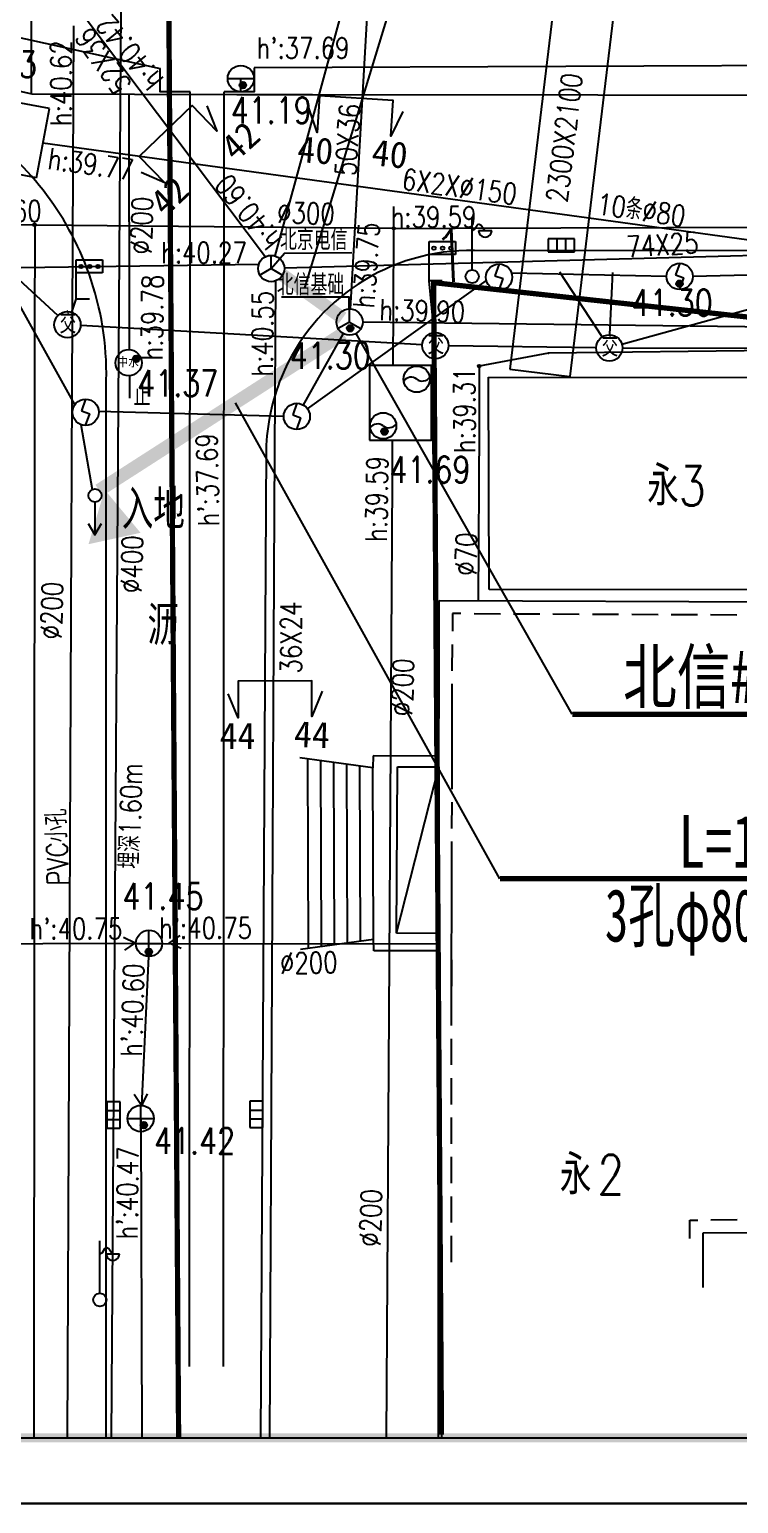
# Model space of a CAD drawing. Header units: inches. Extents: x 505347 to 508499, y 312634 to 313316.
# Drawn here: x 505519.5 to 505546.4, y 312809.9 to 312866 of the extents above; entities that cross this region are included whole.
import ezdxf
from ezdxf.enums import TextEntityAlignment as Align
from ezdxf.lldxf.tags import DXFTag

# ---------------------------------------------------------------- set-up
doc = ezdxf.new("R2010")
doc.units = ezdxf.units.IN
doc.header["$LTSCALE"] = 0.5
doc.header["$MEASUREMENT"] = 0
doc.linetypes.add('ACAD_ISO05W100', pattern=[33, 24, -3, 0, -3, 0, -3])
doc.linetypes.add('B1', pattern=[3, 2, -1])
for name, color, linetype in [('BJ02', 7, 'Continuous'), ('BJ03', 7, 'Continuous'), ('BJ04', 7, 'Continuous'), ('BJ05', 7, 'Continuous'), ('BJ08', 7, 'Continuous'), ('BJ10', 7, 'Continuous'), ('BZ', 2, 'Continuous'), ('上水注记', 4, 'Continuous'), ('上水管线', 4, 'Continuous'), ('中水井', 151, 'Continuous'), ('中水注记', 151, 'Continuous'), ('中水管线', 151, 'Continuous'), ('中水高程表', 151, 'Continuous'), ('公安交通井', 163, 'Continuous'), ('公安交通管线', 163, 'Continuous'), ('各家需求标注', 6, 'Continuous'), ('图签', 7, 'Continuous'), ('污水井', 247, 'Continuous'), ('污水注记', 247, 'Continuous'), ('污水管线', 247, 'Continuous'), ('污水高程表', 247, 'Continuous'), ('热力井', 40, 'Continuous'), ('热力注记', 40, 'Continuous'), ('热力管线', 40, 'Continuous'), ('热力高程表', 40, 'Continuous'), ('照明井', 193, 'Continuous'), ('照明管线', 193, 'Continuous'), ('燃气井', 6, 'Continuous'), ('燃气注记', 6, 'Continuous'), ('燃气管线', 6, 'Continuous'), ('燃气高程表', 6, 'Continuous'), ('电信井权属', 7, 'Continuous'), ('电信井（北京电信）', 3, 'Continuous'), ('电信井（北信基础）', 3, 'Continuous'), ('电信断面图及编号', 3, 'Continuous'), ('电信注记', 3, 'Continuous'), ('电信管线', 3, 'Continuous'), ('电信规划位置', 1, 'Continuous'), ('电信高程表', 3, 'Continuous'), ('电力注记', 1, 'Continuous'), ('电力管线', 1, 'Continuous'), ('电力高程表', 1, 'Continuous'), ('道路红线', 1, 'Continuous'), ('雨蓖子', 34, 'Continuous')]:
    doc.layers.add(name, color=color, linetype=linetype)
doc.styles.add('HZ', font='simplex.shx', dxfattribs={"bigfont": 'hztxt'})
doc.styles.get("Standard").update_dxf_attribs({"font": 'txt.shx', "bigfont": 'hztxt.shx'})
doc.styles.add('粗宋', font='', dxfattribs={"width": 0.75})
doc.styles.add('粗等线', font='simhei.ttf')
doc.styles.get('粗宋').set_extended_font_data('SimSun')
doc.linetypes.add('1152', pattern='A,15,-0.9,[138,ltypeshp.shx,S=1,R=0,X=0,Y=-0.5],-0.7,[138,ltypeshp.shx,S=1,R=0,X=0,Y=-0.5],-0.9,0', length=17.5)
tags = doc.linetypes.add('DL', pattern='A,15,-4.925,[130,ltypeshp.shx,S=0.5,R=330,X=-0.15,Y=0.433],0,[130,ltypeshp.shx,S=0.4,R=90,X=0,Y=0],-0.15,[130,ltypeshp.shx,S=0.5,R=150,X=0,Y=-0.433],-4.925,15', length=40).pattern_tags.tags
tags[32:33] = [DXFTag(74, 4), DXFTag(75, 0), DXFTag(340, '0'), DXFTag(46, 1.0), DXFTag(50, 0.0), DXFTag(44, 0.0), DXFTag(45, 0.0)]
tags[30:31] = [DXFTag(74, 4), DXFTag(75, 0), DXFTag(340, '0'), DXFTag(46, 1.0), DXFTag(50, 0.0), DXFTag(44, 0.0), DXFTag(45, 0.0)]
tags[4:5] = [DXFTag(74, 4), DXFTag(75, 0), DXFTag(340, '0'), DXFTag(46, 1.0), DXFTag(50, 0.0), DXFTag(44, 0.0), DXFTag(45, 0.0)]
tags = doc.linetypes.add('DX', pattern='A,15,-5,[130,ltypeshp.shx,S=1,R=330,X=0,Y=0],-5,15', length=40).pattern_tags.tags
tags[16:17] = [DXFTag(74, 4), DXFTag(75, 0), DXFTag(340, '0'), DXFTag(46, 1.0), DXFTag(50, 0.0), DXFTag(44, 0.0), DXFTag(45, 0.0)]
tags[14:15] = [DXFTag(74, 4), DXFTag(75, 0), DXFTag(340, '0'), DXFTag(46, 1.0), DXFTag(50, 0.0), DXFTag(44, 0.0), DXFTag(45, 0.0)]
tags[4:5] = [DXFTag(74, 4), DXFTag(75, 0), DXFTag(340, '0'), DXFTag(46, 1.0), DXFTag(50, 0.0), DXFTag(44, 0.0), DXFTag(45, 0.0)]
tags = doc.linetypes.add('SS', pattern='A,15,-1.9,[130,ltypeshp.shx,S=1,R=330,X=0,Y=0],-1.2,[130,ltypeshp.shx,S=1,R=330,X=0,Y=0],-1.9,15', length=35).pattern_tags.tags
tags[24:25] = [DXFTag(74, 4), DXFTag(75, 0), DXFTag(340, '0'), DXFTag(46, 1.0), DXFTag(50, 0.0), DXFTag(44, 0.0), DXFTag(45, 0.0)]
tags[22:23] = [DXFTag(74, 4), DXFTag(75, 0), DXFTag(340, '0'), DXFTag(46, 1.0), DXFTag(50, 0.0), DXFTag(44, 0.0), DXFTag(45, 0.0)]
tags[4:5] = [DXFTag(74, 4), DXFTag(75, 0), DXFTag(340, '0'), DXFTag(46, 1.0), DXFTag(50, 0.0), DXFTag(44, 0.0), DXFTag(45, 0.0)]
doc.linetypes.add('TRQD', pattern='A,15,[130,ltypeshp.shx,S=0.6,R=0,X=0,Y=0],-5,[130,ltypeshp.shx,S=0.6,R=0,X=0,Y=0],15', length=35)
tags = doc.linetypes.add('TRQZ', pattern='A,15,[130,ltypeshp.shx,S=0.6,R=0,X=0,Y=0],-2.5,[133,ltypeshp.shx,S=0.05,R=0,X=0,Y=0],-2.5,[130,ltypeshp.shx,S=0.6,R=0,X=0,Y=0],15', length=35).pattern_tags.tags
tags[28:29] = [DXFTag(74, 4), DXFTag(75, 0), DXFTag(340, '0'), DXFTag(46, 1.0), DXFTag(50, 0.0), DXFTag(44, 0.0), DXFTag(45, 0.0)]

# ---------------------------------------------------------------- blocks, each defined once
blk = doc.blocks.new('B5461')
for q in [(-0.866025, -0.5), (0, 1), (0.866025, -0.5)]:
    blk.add_line((0, 0), q)
blk.add_circle((0, 0), 1)
blk = doc.blocks.new('B552')
for p, q in [((0.984668, 0.518566), (-1.015332, 0.518566)), ((-1.015332, 0.518566), (-1.015332, -0.481434)), ((0.984668, -0.481434), (0.984668, 0.518566)), ((-1.015332, -0.481434), (0.984668, -0.481434))]:
    blk.add_line(p, q)
at = {"linetype": 'Continuous'}
for p, q in [((-0.348666, -0.481434), (-0.348666, 0.518566)), ((0.318001, -0.481434), (0.318001, 0.518566))]:
    blk.add_line(p, q, dxfattribs=at)
blk = doc.blocks.new('B8003')
at = {"color": 0}
for p, q in [((0, 3), (2, 3)), ((0, 0), (0, 3)), ((2, 3), (2, 2)), ((2, 2), (0, 2)), ((1, 0), (0, 0))]:
    blk.add_line(p, q, dxfattribs=at)
for centre in [(0.36, 2.49), (1.02, 2.49), (1.65, 2.49)]:
    blk.add_circle(centre, 0.135)
blk = doc.blocks.new('BC026')
for p, q in [((0, 0.5), (0, 4.5)), ((0, 3.5), (0.19, 3.6)), ((0.19, 3.6), (0.39, 3.9)), ((0.39, 3.9), (0.49, 4)), ((0.49, 4), (0.69, 3.9)), ((0.49, 3.5), (1.49, 3.5)), ((0.69, 3.9), (0.89, 3.6)), ((0.89, 3.6), (0.99, 3.5))]:
    blk.add_line(p, q)
blk.add_circle((0, 0), 0.5)
blk.add_arc((0.99, 3.5), 0.5, 179, 0)
blk = doc.blocks.new('B8211')
blk.add_hatch(color=256).paths.add_polyline_path([(0.25, 0, 1), (-0.25, 0, 1)])
blk.add_circle((0, 0), 0.25)
blk = doc.blocks.new('JT')
at = {"layer": '公安交通井'}
blk.add_circle((0, 0), 0.5, dxfattribs=at)
at = {"layer": '公安交通井', "width": 0.8}
blk.add_text('交', height=0.8, dxfattribs=at).set_placement((-0.304, -0.335, -50.185))
blk = doc.blocks.new('B549')
blk.add_circle((0, 0), 1)
blk = doc.blocks.new('B544')
blk.add_circle((0, 0), 1)
for centre, start, end in [((-0.42626, -0.547489), 52.096665, 144.305826), ((0.42626, 0.547489), 232.096665, 324.305826)]:
    blk.add_arc(centre, 0.69386, start, end)
blk = doc.blocks.new('B545')
for p, q in [((-1, 0), (1, 0)), ((0, -1), (0, 0))]:
    blk.add_line(p, q)
blk.add_circle((0, 0), 1)
blk = doc.blocks.new('B547')
at = {"linetype": 'Continuous'}
for p, q in [((0, 1), (-0.31427, 0.111111)), ((-0.31427, 0.111111), (0.31427, -0.111111)), ((0, -1), (0.31427, -0.111111))]:
    blk.add_line(p, q, dxfattribs=at)
blk.add_circle((0, 0), 1)
blk = doc.blocks.new('B5421')
for p, q in [((-1, 0), (1, 0)), ((0, -1), (0, 1))]:
    blk.add_line(p, q)
blk.add_circle((0, 0), 1)
blk = doc.blocks.new('53214')
blk.add_circle((0, 0), 0.1)
for tag in ['路号', '线号', '点号']:
    blk.add_attdef(tag, (0, 0), '', height=0.00001)
blk = doc.blocks.new('111111')
for p, q in [((518331.076, 303651.061), (518751.076, 303651.061)), ((518751.076, 303651.061), (518331.076, 303651.061)), ((518343.576, 303505.111), (518748.576, 303505.111)), ((518331.076, 303502.611), (518751.076, 303502.611))]:
    blk.add_line(p, q)
at = {"const_width": 0.35}
blk.add_lwpolyline([(518343.576, 303648.561), (518748.576, 303648.561), (518748.576, 303505.111), (518343.576, 303505.111)], close=True, dxfattribs=at)
blk = doc.blocks.new('A$C23F021E1')
at = {"color": 255}
blk.add_wipeout([(0, 6.569), (20.762, 6.569), (20.762, 0), (0, 0)], dxfattribs=at).dxf.layer = 'BZ'
at = {"layer": 'BZ', "color": 0, "const_width": 0.2}
blk.add_lwpolyline([(0, 3.285), (20.762, 3.285)], dxfattribs=at)
at = {"layer": 'BZ', "style": '粗宋', "width": 0.75, "flags": 8}
for tag, p in [('X=', (10.365, 3.712)), ('Y=', (10.426, 0.898))]:
    blk.add_attdef(tag, text='', height=2, dxfattribs=at).set_placement(p, align=Align.CENTER)
blk = doc.blocks.new('A$C463E76B2')
at = {"color": 255}
blk.add_wipeout([(0, 3.692), (18.176, 3.692), (18.176, 0), (0, 0)], dxfattribs=at).dxf.layer = 'BZ'
at = {"layer": 'BZ', "color": 0, "const_width": 0.2}
blk.add_lwpolyline([(0, 0.407), (18.176, 0.407)], dxfattribs=at)
at = {"layer": 'BZ', "style": '粗宋', "width": 0.75, "flags": 8}
blk.add_attdef('X=', text='', height=2, dxfattribs=at).set_placement((9.088, 0.834), align=Align.CENTER)

msp = doc.modelspace()

# ---------------------------------------------------------------- hatches: boundary and pattern name
at = {"layer": '图签'}
msp.add_hatch(color=1, dxfattribs=at).paths.add_polyline_path([(505521.708, 312846.449), (505523.688, 312846.883), (505522.324, 312848.52)])

# ---------------------------------------------------------------- linework, layer by layer
for p, q in [((505550.056, 312935.138), (505528.79, 312857.421, 41.17)), ((505552.291, 312929.45), (505529.923, 312856.199))]:
    msp.add_line(p, q)
at = {"const_width": 0.5}
for points, elevation in [([(505529.091, 312856.688), (505531.373, 312855.051)], 41.17), ([(505531.394, 312854.467), (505522.107, 312848.498)], 41.295)]:
    msp.add_lwpolyline(points, dxfattribs=dict(at, elevation=elevation))
at = {"layer": 'BJ02', "linetype": 'Continuous'}
for p, q in [((505536.951, 312844.731), (505536.928, 312852.81)), ((505536.928, 312852.81), (505551.074, 312852.793)), ((505551.064, 312844.714), (505536.951, 312844.731)), ((505535.017, 312826.335), (505535.051, 312844.312)), ((505535.051, 312844.312), (505551.339, 312844.247)), ((505535.55, 312843.81), (505535.549, 312843.135)), ((505535.875, 312843.809), (505535.55, 312843.81)), ((505536.375, 312843.807), (505537.375, 312843.803)), ((505537.875, 312843.801), (505538.875, 312843.797)), ((505539.375, 312843.795), (505540.375, 312843.791)), ((505540.875, 312843.789), (505541.875, 312843.785)), ((505542.375, 312843.783), (505543.375, 312843.779)), ((505543.875, 312843.777), (505544.875, 312843.773)), ((505545.375, 312843.771), (505546.375, 312843.767)), ((505535.546, 312841.635), (505535.548, 312842.635)), ((505535.537, 312837.135), (505535.545, 312841.135)), ((505535.54, 312838.635), (505535.542, 312839.635)), ((505532.526, 312837.939, 41.623), (505529.744, 312838.322, 41.623)), ((505532.53, 312838.392), (505532.526, 312837.939)), ((505535.04, 312838.388), (505532.53, 312838.392)), ((505530.073, 312831.078, 41.623), (505530.047, 312838.281, 20.812)), ((505530.568, 312831.146, 41.623), (505530.543, 312838.212, 20.812)), ((505531.064, 312831.214, 41.623), (505531.039, 312838.144, 20.812)), ((505531.559, 312831.282, 41.623), (505531.535, 312838.076, 20.812)), ((505532.055, 312831.35, 41.623), (505532.031, 312838.008, 20.812)), ((505532.55, 312831.417, 41.623), (505532.526, 312837.939, 41.623)), ((505533.427, 312831.645, 44.498), (505533.459, 312837.984, 44.498)), ((505533.427, 312831.645), (505535.039, 312837.981)), ((505533.459, 312837.984, 44.498), (505535.039, 312837.981, 44.498)), ((505535.039, 312837.981, 44.498), (505535.027, 312831.642, 44.498)), ((505535.535, 312835.635), (505535.536, 312836.635)), ((505535.52, 312828.135), (505535.534, 312835.135)), ((505535.529, 312832.635), (505535.531, 312833.635)), ((505535.027, 312831.642, 44.498), (505533.427, 312831.645, 44.498)), ((505529.77, 312831.037, 41.623), (505532.55, 312831.417, 41.623)), ((505532.556, 312830.981), (505532.55, 312831.417)), ((505535.026, 312830.976), (505532.556, 312830.981)), ((505535.523, 312829.635), (505535.525, 312830.635)), ((505535.518, 312826.635), (505535.519, 312827.635)), ((505535.016, 312812.449), (505535.017, 312826.335)), ((505535.517, 312825.135), (505535.517, 312826.135)), ((505535.517, 312823.635), (505535.517, 312824.635)), ((505535.517, 312822.135), (505535.517, 312823.135)), ((505535.517, 312820.635), (505535.517, 312821.635)), ((505544.582, 312820.733), (505544.883, 312820.734)), ((505544.582, 312820.034), (505544.582, 312820.733)), ((505546.383, 312820.741), (505545.383, 312820.736)), ((505535.517, 312819.135), (505535.517, 312820.135)), ((505551.433, 312820.266), (505545.082, 312820.235)), ((505545.082, 312820.235), (505545.082, 312818.171))]:
    msp.add_line(p, q, dxfattribs=at)
at = {"layer": 'BJ04', "linetype": 'Continuous'}
for points in [[(505522.385, 312852.687, 0.090734), (505521.728, 312856.735, 0.161656), (505517.312, 312862.395)], [(505536.387, 312857.623, 0.309535), (505529.044, 312852.8)], [(505529.044, 312852.8, 0.091289), (505528.465, 312850.044)]]:
    msp.add_lwpolyline(points, format="xyb", dxfattribs=at)
at = {"layer": 'BJ04', "linetype": 'Continuous', "flags": 128}
for points in [[(505558.075, 312857.61), (505536.387, 312857.623)], [(505522.381, 312812.449), (505522.385, 312852.687)], [(505528.465, 312850.044), (505528.256, 312812.449)]]:
    msp.add_lwpolyline(points, dxfattribs=at)
at = {"layer": 'BJ05', "linetype": 'Continuous'}
for points in [[(505521.952, 312848.051), (505521.943, 312846.801)], [(505521.696, 312847.236), (505521.943, 312846.801), (505522.196, 312847.232)]]:
    msp.add_lwpolyline(points, dxfattribs=at)
msp.add_circle((505521.954, 312848.301), 0.25, dxfattribs=at)
at = {"layer": '上水管线', "linetype": 'SS', "ltscale": 0.6, "elevation": 41.128}
msp.add_lwpolyline([(505522.936, 312866.829), (505522.565, 312812.449)], dxfattribs=at)
at = {"layer": '中水管线', "linetype": 'SS', "ltscale": 0.6}
for points in [[(505519.542, 312863.573), (505519.531, 312870.091)], [(505527.351, 312863.553), (505519.568, 312863.567), (505516.886, 312864.17)], [(505530.227, 312863.548), (505527.351, 312863.553)], [(505541.089, 312863.529), (505530.227, 312863.548)], [(505597.729, 312863.54), (505589.177, 312863.444), (505541.089, 312863.529)]]:
    msp.add_lwpolyline(points, dxfattribs=at)
at = {"layer": '中水管线', "linetype": 'SS', "ltscale": 0.6, "elevation": -41.134}
for points in [[(505523.273, 312853.855), (505523.258, 312863.56)], [(505523.276, 312852.009), (505523.275, 312852.86)]]:
    msp.add_lwpolyline(points, dxfattribs=at)
at = {"layer": '公安交通管线'}
for points in [[(505520.546, 312855.152), (505511.317, 312863.645)], [(505541.249, 312854.343), (505539.631, 312856.805)], [(505534.852, 312854.512), (505534.667, 312856.467)], [(505541.544, 312854.424), (505541.648, 312856.793)], [(505542.002, 312854.06), (505551.104, 312856.572)], [(505521.075, 312855.284), (505521.243, 312855.77)], [(505521.41, 312854.787), (505534.403, 312854.047)], [(505535.399, 312854.012), (505541.023, 312853.934)], [(505542.022, 312853.927), (505621.734, 312853.802)]]:
    msp.add_lwpolyline(points, dxfattribs=at)
at = {"layer": '污水管线'}
for points in [[(505525.231, 312831.062), (505524.78, 312831.274), (505525.189, 312831.56)], [(505524.008, 312831.261), (505511.909, 312831.216)], [(505523.039, 312831.497), (505523.486, 312831.277), (505523.073, 312830.998)], [(505524.008, 312831.261), (505535.026, 312831.241)], [(505523.985, 312830.765), (505523.718, 312825.094)], [(505523.938, 312825.541), (505523.718, 312825.094), (505523.439, 312825.507)], [(505523.695, 312824.597), (505523.735, 312812.449)]]:
    msp.add_lwpolyline(points, dxfattribs=at)
at = {"layer": '热力管线'}
for points in [[(505478.546, 312874.664), (505524.43, 312864.554)], [(505540.299, 312874.356), (505537.738, 312853.11)], [(505542.583, 312874.081), (505540.022, 312852.835)], [(505563.577, 312864.731), (505528.014, 312864.573)], [(505525.57, 312863.658), (505524.43, 312863.658), (505524.43, 312864.554)], [(505528.01, 312864.573), (505528.01, 312863.658), (505526.87, 312863.658)], [(505525.548, 312815.157), (505525.57, 312863.658)], [(505526.848, 312815.156), (505526.87, 312863.658)], [(505537.738, 312853.11), (505540.022, 312852.835)]]:
    msp.add_lwpolyline(points, dxfattribs=at)
at = {"layer": '照明管线'}
for points in [[(505521.191, 312851.764), (505518.459, 312856.673), (505515.006, 312859.737), (505511.743, 312862.096), (505501.575, 312864.692)], [(505544.695, 312856.65), (505559.33, 312857.007), (505562.378, 312857.124), (505562.997, 312856.8)], [(505530.037, 312851.601), (505536.844, 312856.485)], [(505537.802, 312856.77), (505543.698, 312856.648)], [(505522.094, 312851.51), (505529.133, 312851.324)], [(505521.421, 312851.001), (505521.85, 312848.529)]]:
    msp.add_lwpolyline(points, dxfattribs=at)
at = {"layer": '燃气管线', "linetype": 'TRQZ', "ltscale": 0.5}
for p, q in [((505502.628, 312858.881), (505519.606, 312858.6)), ((505519.66, 312858.551), (505519.657, 312854.603)), ((505519.706, 312858.6), (505533.267, 312858.48)), ((505535.658, 312858.473), (505620.581, 312858.703)), ((505533.31, 312858.417), (505533.292, 312855.453)), ((505533.365, 312858.467), (505535.658, 312858.473)), ((505533.292, 312855.453), (505533.279, 312853.243)), ((505519.657, 312854.603), (505519.638, 312830.745)), ((505533.262, 312850.41), (505533.253, 312848.829)), ((505533.253, 312848.829), (505533.031, 312812.449)), ((505519.638, 312830.745), (505519.624, 312812.449))]:
    msp.add_line(p, q, dxfattribs=at)
at = {"layer": '燃气管线', "linetype": 'TRQD', "ltscale": 0.5}
for p, q in [((505539.2, 312853.719), (505536.566, 312853.227)), ((505550.26, 312853.849), (505539.2, 312853.719)), ((505536.566, 312853.227), (505536.565, 312850.907)), ((505536.565, 312850.907), (505536.536, 312844.306))]:
    msp.add_line(p, q, dxfattribs=at)
at = {"layer": '燃气管线'}
msp.add_lwpolyline([(505532.393, 312850.41), (505534.749, 312850.41), (505534.749, 312853.243), (505532.393, 312853.243)], close=True, dxfattribs=at)
at = {"layer": '燃气管线', "linetype": 'TRQZ', "ltscale": 0.5}
for p in [(505519.656, 312858.6), (505533.31, 312858.479), (505533.315, 312858.466)]:
    msp.add_point(p, dxfattribs=at)
at = {"layer": '燃气管线', "linetype": 'TRQD', "ltscale": 0.5}
msp.add_point((505539.2, 312853.719), dxfattribs=at)
at = {"layer": '电信井权属'}
for points, elevation in [([(505528.658, 312856.938), (505529.169, 312857.525), (505531.728, 312857.548)], 41.17), ([(505531.638, 312854.903), (505531.622, 312855.85), (505529.047, 312855.85)], 41.295)]:
    msp.add_lwpolyline(points, dxfattribs=dict(at, elevation=elevation))
at = {"layer": '电信断面图及编号'}
for points in [[(505526.208, 312863.133), (505526.592, 312862.168), (505525.652, 312863.143), (505523.638, 312861.199), (505524.608, 312860.194), (505523.706, 312860.586)], [(505533.66, 312862.909), (505533.204, 312861.976), (505533.293, 312863.327), (505530.501, 312863.511), (505530.409, 312862.117), (505530.093, 312863.049)], [(505530.593, 312840.852), (505530.2, 312839.891), (505530.199, 312841.245), (505527.4, 312841.243), (505527.401, 312839.846), (505527.024, 312840.755)]]:
    msp.add_lwpolyline(points, dxfattribs=at)
at = {"layer": '电信管线', "linetype": 'DX'}
for points in [[(505532.528, 312870.491), (505531.666, 312855.402)], [(505521.578, 312866.495), (505528.435, 312857.386)], [(505521.138, 312866.177), (505521.089, 312855.187)], [(505549.866, 312857.508), (505543.312, 312857.332)], [(505528.181, 312857.089), (505517.317, 312856.934)], [(505543.312, 312857.332), (505529.158, 312856.954)], [(505528.821, 312856.466), (505528.776, 312847.757)], [(505521.089, 312855.142), (505520.902, 312812.449)], [(505531.394, 312854.467), (505529.867, 312851.732)], [(505528.776, 312847.757), (505528.592, 312812.449)]]:
    msp.add_lwpolyline(points, dxfattribs=at)
at = {"layer": '电信管线'}
msp.add_lwpolyline([(505596.472, 312854.11), (505532.138, 312854.897)], dxfattribs=at)
at = {"layer": '电力管线', "linetype": 'DL'}
for points in [[(505520.218, 312863.028), (505515.499, 312863.908)], [(505519.726, 312860.393), (505520.218, 312863.028)], [(505535.569, 312859.564), (505519.972, 312861.71)], [(505519.726, 312860.393), (505516.419, 312861.01)], [(505543.606, 312858.458), (505535.569, 312859.564)], [(505559.532, 312856.266), (505543.606, 312858.458)]]:
    msp.add_lwpolyline(points, dxfattribs=at)
at = {"layer": '道路红线'}
for p, q in [((505534.836, 312856.401), (505534.973, 312836.401)), ((505534.838, 312856.416), (505539.125, 312855.886)), ((505539.125, 312855.886), (505546.415, 312855.114)), ((505546.415, 312855.114), (505553.717, 312854.468)), ((505534.973, 312836.401), (505535.137, 312812.449))]:
    msp.add_line(p, q, dxfattribs=at)
at = {"layer": '道路红线', "linetype": 'ACAD_ISO05W100', "const_width": 0.2}
msp.add_lwpolyline([(505524.721, 312873.145), (505525.136, 312812.449)], dxfattribs=at)

# ---------------------------------------------------------------- block references
for p in [(-12917.139, 9307.337, 82.3), (-12917.139, 9158.888, 82.3)]:
    msp.add_blockref('111111', p)
at = {"layer": 'BJ03', "linetype": 'Continuous', "xscale": 0.5, "yscale": 0.5, "zscale": 0.5}
for name, p in [('BC026', (505536.302, 312856.633)), ('B8003', (505534.667, 312856.467, 41.125)), ('B8003', (505521.243, 312855.77, 41.297)), ('BC026', (505522.139, 312817.697))]:
    msp.add_blockref(name, p, dxfattribs=at)
at = {"layer": 'BJ08', "xscale": 0.5, "yscale": 0.5, "zscale": 0.5}
for p in [(505527.581, 312863.918, 41.185), (505544.188, 312856.362, 41.303), (505531.662, 312854.663), (505523.517, 312853.504, 41.377), (505532.97, 312850.732, 41.685), (505524.003, 312830.936, 41.454), (505523.813, 312824.341)]:
    msp.add_blockref('B8211', p, dxfattribs=at)
at = {"layer": '中水井', "xscale": 0.5, "yscale": 0.5, "zscale": 0.5}
msp.add_blockref('B549', (505523.236, 312853.355, 39.687), dxfattribs=at)
at = {"layer": '公安交通井'}
for p in [(505520.907, 312854.802), (505534.904, 312854.007), (505541.523, 312853.916)]:
    msp.add_blockref('JT', p, dxfattribs=at)
at = {"layer": '污水井', "linetype": 'Continuous', "xscale": 0.5, "yscale": 0.5, "zscale": 0.5}
for p in [(505524.008, 312831.261, 41.454), (505523.695, 312824.597, 41.424)]:
    msp.add_blockref('B5421', p, dxfattribs=at)
at = {"layer": '热力井', "linetype": 'Continuous', "xscale": 0.5, "yscale": 0.5, "zscale": 0.5}
msp.add_blockref('B545', (505527.503, 312864.166, 41.185), dxfattribs=at)
at = {"layer": '照明井', "linetype": 'Continuous', "xscale": 0.5, "yscale": 0.5, "zscale": 0.5}
for p in [(505537.327, 312856.611), (505544.196, 312856.637, 41.303), (505521.596, 312851.47, 41.592), (505529.632, 312851.31, 41.532)]:
    msp.add_blockref('B547', p, dxfattribs=at)
at = {"layer": '燃气井', "linetype": 'Continuous', "xscale": 0.5, "yscale": 0.5, "zscale": 0.5}
for p in [(505534.194, 312852.729, 41.662), (505532.917, 312850.953, 41.525)]:
    msp.add_blockref('B544', p, dxfattribs=at)
at = {"layer": '燃气高程表'}
ref = msp.add_blockref('53214', (505519.656, 312858.6), dxfattribs=dict(at, xscale=0.5, yscale=0.5, zscale=0.5))
ref.add_attrib('路号', '97-5008', (505519.656, 312858.6, 53214), dxfattribs={"layer": '0', "height": 0.000005})
ref.add_attrib('线号', '1', (505519.656, 312858.6, 53214), dxfattribs={"layer": '0', "height": 0.000005})
ref.add_attrib('点号', '19', (505519.656, 312858.6, 53214), dxfattribs={"layer": '0', "height": 0.000005})
ref = msp.add_blockref('53214', (505533.315, 312858.466), dxfattribs=dict(at, xscale=0.5, yscale=0.5, zscale=0.5))
ref.add_attrib('路号', '97-5008', (505533.315, 312858.466, 53214), dxfattribs={"layer": '0', "height": 0.000005})
ref.add_attrib('线号', '1', (505533.315, 312858.466, 53214), dxfattribs={"layer": '0', "height": 0.000005})
ref.add_attrib('点号', '19', (505533.315, 312858.466, 53214), dxfattribs={"layer": '0', "height": 0.000005})
ref = msp.add_blockref('53214', (505536.566, 312853.227), dxfattribs=dict(at, xscale=0.5, yscale=0.5, zscale=0.5))
ref.add_attrib('路号', '97-5008', (505536.566, 312853.227, 53214), dxfattribs={"layer": '0', "height": 0.000005})
ref.add_attrib('线号', '1', (505536.566, 312853.227, 53214), dxfattribs={"layer": '0', "height": 0.000005})
ref.add_attrib('点号', '19', (505536.566, 312853.227, 53214), dxfattribs={"layer": '0', "height": 0.000005})
at = {"layer": '电信井（北京电信）', "linetype": 'Continuous', "xscale": 0.5, "yscale": 0.5, "zscale": 0.5}
msp.add_blockref('B5461', (505528.658, 312856.938, 41.17), dxfattribs=at)
at = {"layer": '电信井（北信基础）', "linetype": 'Continuous', "xscale": 0.5, "yscale": 0.5, "zscale": 0.5}
msp.add_blockref('B5461', (505531.638, 312854.903, 41.295), dxfattribs=at)
at = {"layer": '雨蓖子', "linetype": 'Continuous', "xscale": 0.5, "yscale": 0.5, "zscale": 0.5}
msp.add_blockref('B552', (505539.706, 312857.81, 41.055), dxfattribs=at)
at = {"layer": '雨蓖子', "linetype": 'Continuous', "xscale": 0.5, "yscale": 0.5, "zscale": 0.5, "rotation": 270}
for p in [(505522.65, 312824.725, 41.418), (505528.083, 312824.747, 41.397)]:
    msp.add_blockref('B552', p, dxfattribs=at)

# ---------------------------------------------------------------- texts
at = {"layer": 'BJ08', "style": 'HZ', "width": 0.8}
for s, p in [('41.13', (505516.652, 312864.203, 41.128)), ('41.19', (505527.116, 312862.458, 41.185)), ('41.30', (505542.367, 312855.139, 41.303)), ('41.30', (505529.363, 312853.128, 41.295)), ('41.37', (505523.56, 312852.071, 41.366)), ('41.69', (505533.152, 312848.784, 41.685)), ('41.45', (505522.997, 312832.555, 41.454)), ('41.42', (505524.199, 312823.248, 41.424))]:
    msp.add_text(s, height=1, dxfattribs=at).set_placement(p)
at = {"layer": 'BJ10', "linetype": 'Continuous', "style": 'HZ', "width": 0.8}
for s, p in [('永3', (505542.961, 312847.92)), ('入地', (505522.972, 312847.021)), ('沥', (505523.95, 312842.609)), ('永', (505539.638, 312821.711)), ('2', (505541.063, 312821.711))]:
    msp.add_text(s, height=1.5, dxfattribs=at).set_placement(p)
at = {"layer": '上水注记', "linetype": '1152', "style": 'HZ', "width": 0.8}
for s, p in [('%%C400', (505523.725, 312844.581)), ('埋深1.60m', (505523.644, 312834.093))]:
    msp.add_text(s, height=0.8, rotation=88.376, dxfattribs=at).set_placement(p)
at = {"layer": '中水井'}
msp.add_text('中水', height=0.4, dxfattribs=at).set_placement((505522.817, 312853.174, -50.185))
at = {"layer": '中水注记', "style": 'HZ', "width": 0.8}
msp.add_text('%%C200', height=0.8, rotation=88.5662, dxfattribs=at).set_placement((505524.103, 312857.466, -41.134))
msp.add_text('止', height=0.8, dxfattribs=at).set_placement((505523.425, 312851.701))
at = {"layer": '中水高程表', "style": 'HZ', "width": 0.8}
msp.add_text('h:39.78', height=0.8, rotation=89.488, dxfattribs=at).set_placement((505524.516, 312853.441))
at = {"layer": '污水注记', "style": 'HZ', "width": 0.8}
msp.add_text('%%c200', height=0.8, rotation=1.1386, dxfattribs=at).set_placement((505528.996, 312830.1))
at = {"layer": '污水高程表', "style": 'HZ', "width": 0.8}
for p in [(505519.46, 312831.423), (505524.392, 312831.447)]:
    msp.add_text("h':40.75", height=0.8, dxfattribs=at).set_placement(p)
for s, rotation, p in [("h':40.60", 88.4988, (505523.738, 312826.946)), ("h':40.47", 89.2789, (505523.566, 312819.996))]:
    msp.add_text(s, height=0.8, rotation=rotation, dxfattribs=at).set_placement(p)
at = {"layer": '热力注记', "linetype": 'B1', "ltscale": 0.5, "style": 'HZ', "width": 0.8}
msp.add_text('2300X2100', height=0.8, rotation=83.0832, dxfattribs=at).set_placement((505539.912, 312859.415))
at = {"layer": '热力高程表', "style": 'HZ', "width": 0.8}
msp.add_text("h':37.69", height=0.8, dxfattribs=at).set_placement((505528.098, 312864.929))
msp.add_text("h':37.69", height=0.8, rotation=91.3639, dxfattribs=at).set_placement((505526.68, 312847.145))
at = {"layer": '燃气注记', "style": 'HZ', "width": 0.8}
for s, rotation, p in [('%%c300', 358.237, (505529.98, 312859.041)), ('%%c200', 88.237, (505520.311, 312843.922)), ('%%c200', 88.237, (505533.656, 312841.004)), ('%%c200', 88.237, (505532.443, 312820.816))]:
    msp.add_text(s, height=0.8, rotation=rotation, dxfattribs=at).set_placement(p, align=Align.MIDDLE)
at = {"layer": '燃气注记', "linetype": 'TRQD', "ltscale": 0.5, "style": 'HZ', "width": 0.8}
msp.add_text('%%c70', height=0.8, rotation=89.0828, dxfattribs=at).set_placement((505536.075, 312846.072), align=Align.MIDDLE)
at = {"layer": '燃气高程表', "style": 'HZ', "width": 0.8}
for s, p in [('h:39.60', (505516.665, 312858.722)), ('h:39.59', (505533.203, 312858.498))]:
    msp.add_text(s, height=0.8, dxfattribs=at).set_placement(p)
for s, rotation, p in [('h:39.31', 90.0773, (505536.413, 312849.92)), ('h:39.59', 89.1321, (505533.049, 312846.537))]:
    msp.add_text(s, height=0.8, rotation=rotation, dxfattribs=at).set_placement(p)
at = {"layer": '电信井权属', "linetype": 'Continuous', "style": 'HZ', "width": 0.8}
for s, p in [('北京电信', (505528.996, 312857.639, 41.17)), ('北信基础', (505528.872, 312855.916, 41.295))]:
    msp.add_text(s, height=0.8, dxfattribs=at).set_placement(p)
at = {"layer": '电信断面图及编号', "style": '粗等线'}
for s, rotation, p in [('42', 41.8161, (505527.481, 312861.795, -41.134)), ('40', 355.8189, (505530.339, 312861.435)), ('40', 354.0595, (505533.169, 312861.295)), ('42', 43.5755, (505524.786, 312859.709, -41.134)), ('44', 359.6289, (505527.377, 312839.161)), ('44', 357.8695, (505530.209, 312839.209))]:
    msp.add_text(s, height=1, rotation=rotation, dxfattribs=at).set_placement(p, align=Align.MIDDLE)
at = {"layer": '电信注记', "style": 'HZ', "width": 0.8}
for s, rotation, p in [('52X36', 125.4732, (505523.382, 312863.948)), ('50X36', 86.1932, (505531.876, 312860.445)), ('74X25', 3.5151, (505542.197, 312857.364)), ('36X24', 90, (505529.805, 312841.527)), ('PVC小孔', 91.5375, (505520.95, 312833.474))]:
    msp.add_text(s, height=0.8, rotation=rotation, dxfattribs=at).set_placement(p)
at = {"layer": '电信高程表', "style": 'HZ', "width": 0.8}
for s, rotation, p in [('h:40.42', 129.2847, (505524.615, 312864.145)), ('h:40.62', 90.0299, (505521.06, 312862.362)), ('h:40.60', 129.0328, (505529.126, 312858.066)), ('h:39.75', 86.3057, (505532.57, 312855.415)), ('h:40.55', 89.6174, (505528.715, 312852.825)), ('h:39.90', 358.4342, (505532.761, 312854.972))]:
    msp.add_text(s, height=0.8, rotation=rotation, dxfattribs=at).set_placement(p)
msp.add_text('h:40.27', height=0.8, dxfattribs=at).set_placement((505524.467, 312857.14))
at = {"layer": '电力注记', "style": 'HZ', "width": 0.8}
for s, rotation, p in [('6X2X%%c150', 352.0967, (505533.594, 312859.958)), ('10条%%C80', 351.5442, (505541.007, 312859.017))]:
    msp.add_text(s, height=0.8, rotation=rotation, dxfattribs=at).set_placement(p)
at = {"layer": '电力高程表', "style": 'HZ', "width": 0.8}
msp.add_text('h:39.77', height=0.8, rotation=352.0893, dxfattribs=at).set_placement((505520.12, 312860.738))
at = {"layer": '道路红线', "style": 'HZ', "width": 0.8}
msp.add_text('1', height=2, rotation=2.6381, dxfattribs=at).set_placement((505534.836, 312856.401))

# ---------------------------------------------------------------- next in the draw order: block references
at = {"layer": '各家需求标注', "color": 1, "linetype": 'Continuous'}
ref = msp.add_blockref('A$C463E76B2', (505540.109, 312839.573), dxfattribs=at)
ref.add_attrib('X=', '北信#1现状人孔', dxfattribs={"layer": 'BZ', "color": 3, "height": 2, "style": '粗宋', "width": 0.75, "flags": 8}).set_placement((505549.197, 312840.407), align=Align.CENTER)
at = {"layer": '电信规划位置', "linetype": 'Continuous'}
ref = msp.add_blockref('A$C23F021E1', (505537.357, 312830.434), dxfattribs=at)
ref.add_attrib('X=', 'L=11.5m', dxfattribs={"layer": 'BZ', "color": 0, "height": 2, "style": '粗宋', "width": 0.75, "flags": 8}).set_placement((505547.723, 312834.145), align=Align.CENTER)
ref.add_attrib('Y=', '3孔φ80钢管(杆)', dxfattribs={"layer": 'BZ', "color": 0, "height": 2, "style": '粗宋', "width": 0.65, "flags": 8}).set_placement((505547.783, 312831.332), align=Align.CENTER)

# ---------------------------------------------------------------- next in the draw order: linework, layer by layer
for p, q in [((505540.109, 312839.98), (505531.885, 312854.469, 41.295)), ((505537.357, 312833.718), (505527.298, 312851.834, 41.295))]:
    msp.add_line(p, q)
at = {"color": 1, "const_width": 0.2}
msp.add_lwpolyline([(505535.136, 312812.572), (505534.836, 312856.401), (505547.291, 312855.037), (505565.124, 312853.733), (505573.661, 312853.371)], dxfattribs=at)

doc.saveas('drawing.dxf')
